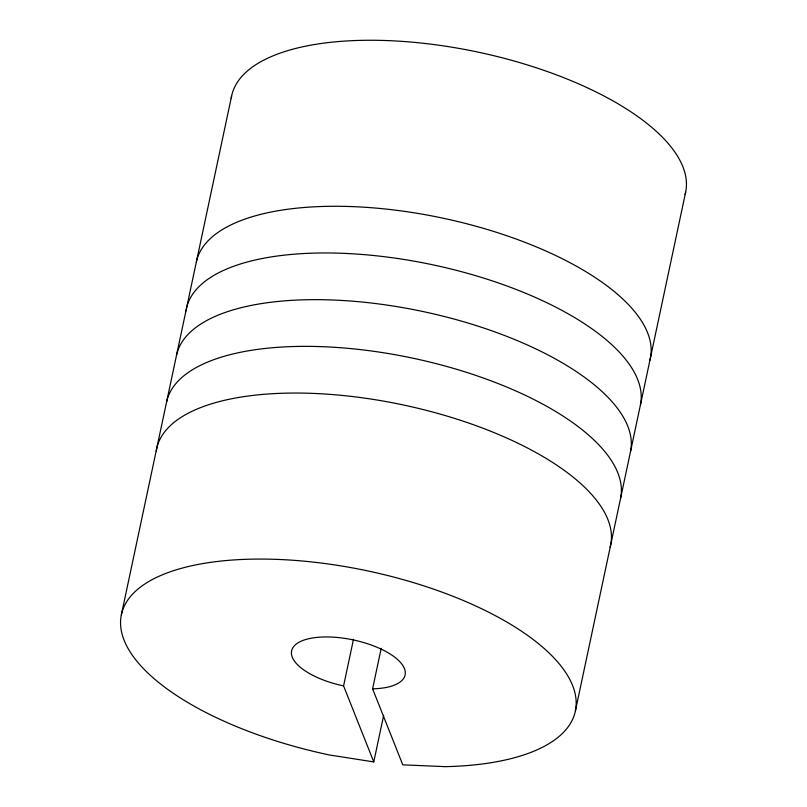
<?xml version="1.0" encoding="UTF-8"?>
<svg xmlns="http://www.w3.org/2000/svg" width="807" height="807" viewBox="0 0 807 807"><rect width="100%" height="100%" fill="white"/><g stroke="black" fill="none" stroke-linecap="round" stroke-linejoin="round"><path stroke-width="1.21" d="M121.353 614.823L231.619 96.013M381.197 648.374L372.592 688.835L402.794 764.844L445.293 766.65A232.053 94.005 12 0 0 508.955 623.307A232.053 94.005 12 0 0 141.588 586.245A232.053 94.005 12 0 0 329.216 754.938L373.772 761.919L343.58 685.91L353.486 639.315M373.772 761.919L383.678 715.325M575.381 710.987L685.647 192.177M343.58 685.91A58.013 23.504 12 0 1 296.673 643.734A58.013 23.504 12 0 1 388.51 653.004A58.013 23.504 12 0 1 372.592 688.835M231.216 98.303A232.053 94.005 12 0 1 477.784 52.062A232.053 94.005 12 0 1 685.103 194.447M156.235 451.093A232.053 94.005 12 0 1 402.804 404.852A232.053 94.005 12 0 1 610.122 547.227M196.333 262.033A232.053 94.005 12 0 1 445.303 218.677A232.053 94.005 12 0 1 649.817 360.457M166.565 402.108A232.053 94.005 12 0 1 412.73 358.157A232.053 94.005 12 0 1 620.593 498.272M176.481 355.413A232.053 94.005 12 0 1 422.646 311.462A232.053 94.005 12 0 1 630.519 451.587M186.003 311.018A232.053 94.005 12 0 1 429.768 264.182A232.053 94.005 12 0 1 640.435 404.892"/></g></svg>
